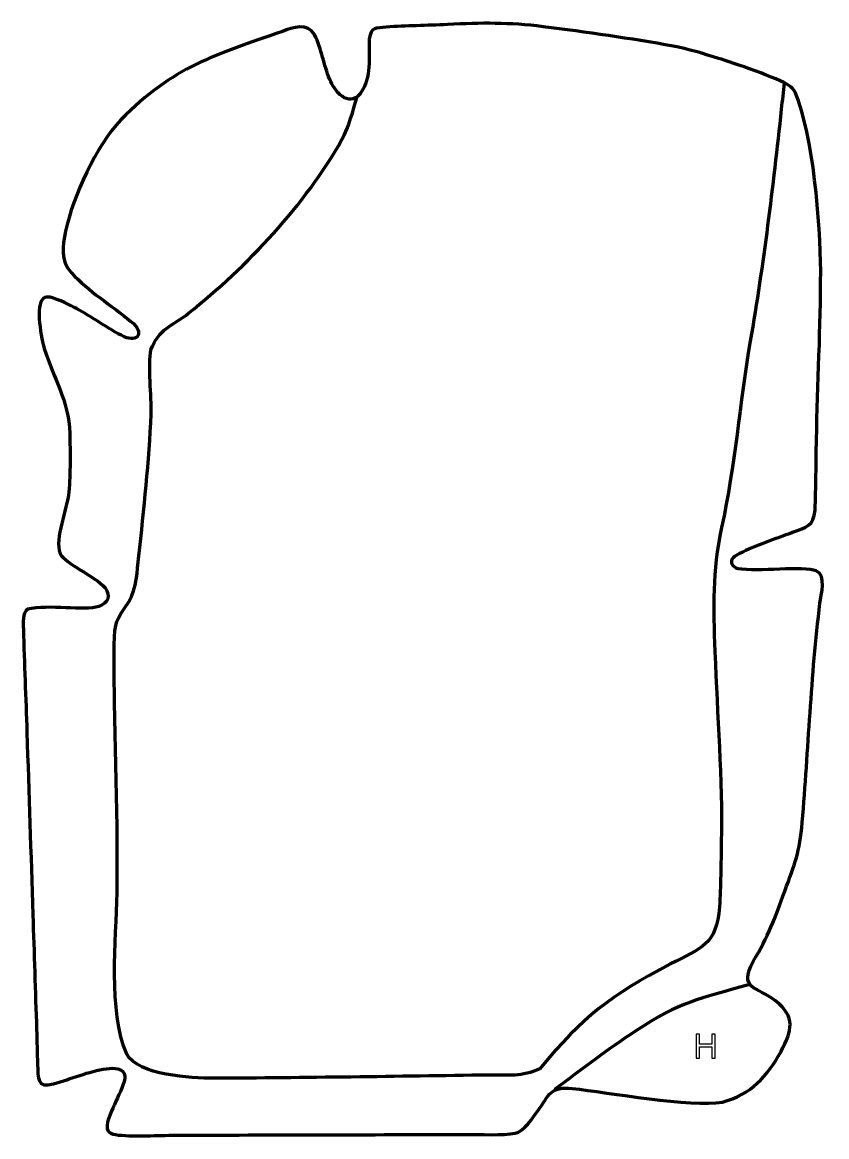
# Model space of a CAD drawing. Header units: millimetres. Extents: x -302 to 307, y -357 to 487.
import ezdxf

# ---------------------------------------------------------------- set-up
doc = ezdxf.new("R2010")
doc.units = ezdxf.units.MM
doc.header["$MEASUREMENT"] = 0
doc.layers.add('layer 2', color=7, linetype='Continuous')
doc.layers.add('layer 3', color=7, linetype='Continuous')

msp = doc.modelspace()

# ---------------------------------------------------------------- linework, layer by layer
at = {"layer": 'layer 2', "color": 242, "lineweight": 200}
msp.add_open_spline([(283.2677, 434.0979), (296.9143, 400.4288), (302.3352, 335.4681), (302.5007, 298.4089), (302.5007, 298.4089), (302.5747, 256.038), (300.0834, 213.3601), (299.2941, 170.9057), (299.2941, 170.9057), (298.9714, 153.2857), (299.0271, 135.2029), (298.2585, 117.646), (298.2585, 117.646), (297.2346, 105.684), (291.6634, 104.9033), (281.2871, 100.9559), (281.2871, 100.9559), (268.5904, 96.1735), (253.0631, 91.1262), (241.2218, 85.0208), (241.2218, 85.0208), (239.6406, 84.2056), (237.7376, 83.2208), (236.5032, 81.9232), (236.5032, 81.9232), (233.347, 78.1212), (235.913, 74.5633), (239.9228, 73.2837), (239.9228, 73.2837), (254.5831, 70.6989), (289.8535, 75.5687), (299.1891, 71.7331), (299.1891, 71.7331), (307.0644, 68.4975), (302.776, 53.7366), (301.9644, 47.3178), (301.9644, 47.3178), (295.085, -8.1307), (293.2766, -63.181), (288.5053, -118.659), (288.5053, -118.659), (286.5324, -141.599), (283.1713, -149.4609), (275.2812, -170.7403), (275.2812, -170.7403), (267.8819, -191.0877), (262.8503, -205.0688), (251.4651, -223.8735), (251.4651, -223.8735), (240.2713, -244.9975), (253.6313, -242.5008), (268.3196, -253.7175), (268.3196, -253.7175), (283.7862, -266.1577), (280.8108, -275.7893), (272.4744, -292.0263), (272.4744, -292.0263), (262.5635, -310.4222), (249.1774, -324.9327), (228.2107, -330.3092), (228.2107, -330.3092), (204.0101, -334.6425), (142.1394, -323.0016), (114.4745, -319.9332), (114.4745, -319.9332), (97.5865, -318.5142), (97.2983, -324.5466), (88.3447, -336.9266), (88.3447, -336.9266), (84.3915, -342.3924), (78.0704, -352.4483), (71.1282, -353.8947), (71.1282, -353.8947), (62.5857, -355.6745), (43.779, -354.7885), (34.0069, -354.814), (34.0069, -354.814), (-39.2428, -355.006), (-112.4925, -355.1887), (-185.7422, -355.376), (-185.7422, -355.376), (-199.4906, -355.5029), (-215.467, -356.5354), (-228.9479, -355.2552), (-228.9479, -355.2552), (-235.2426, -354.6573), (-238.7093, -353.1605), (-237.3939, -345.61), (-237.3939, -345.61), (-235.2145, -336.7803), (-223.6884, -316.9572), (-224.1735, -310.8063), (-224.1735, -310.8063), (-225.1972, -304.0835), (-232.6307, -304.4597), (-237.9732, -305.1208), (-237.9732, -305.1208), (-252.0252, -307.0012), (-264.7928, -312.7671), (-278.1869, -316.5436), (-278.1869, -316.5436), (-291.054, -320.1716), (-289.7904, -311.9317), (-290.255, -301.8664), (-290.255, -301.8664), (-290.6605, -293.0814), (-290.7357, -284.2931), (-291.0012, -275.5039), (-291.0012, -275.5039), (-291.946, -246.5055), (-292.8909, -217.507), (-293.8357, -188.5085), (-293.8357, -188.5085), (-295.3344, -142.5109), (-296.8331, -96.5134), (-298.3318, -50.5158), (-298.3318, -50.5158), (-299.1811, -24.4942), (-300.2967, 1.6092), (-301.0219, 27.6165), (-301.0219, 27.6165), (-301.1332, 31.6085), (-301.8377, 40.1812), (-297.9394, 42.6048), (-297.9394, 42.6048), (-281.6672, 46.6208), (-254.9931, 40.9817), (-243.868, 44.8563), (-243.868, 44.8563), (-236.9523, 47.5944), (-234.5144, 52.7024), (-239.1769, 58.9432), (-239.1769, 58.9432), (-247.3749, 68.0533), (-269.0779, 76.9875), (-273.2167, 84.6379), (-273.2167, 84.6379), (-277.5868, 97.2117), (-267.821, 117.4677), (-266.5768, 131.597), (-266.5768, 131.597), (-265.3979, 145.5436), (-265.5988, 161.6188), (-265.8575, 175.6953), (-265.8575, 175.6953), (-266.9227, 201.588), (-277.8259, 216.6033), (-285.2424, 239.9572), (-285.2424, 239.9572), (-286.9818, 245.4344), (-292.6105, 273.7186), (-285.7225, 278.0243), (-285.7225, 278.0243), (-284.4415, 278.825), (-282.8957, 279.1866), (-280.8166, 278.7687), (-280.8166, 278.7687), (-274.3991, 277.4788), (-264.9887, 272.3537), (-260.8598, 270.2028), (-260.8598, 270.2028), (-249.1364, 264.0958), (-236.9278, 254.5883), (-224.6498, 248.926), (-224.6498, 248.926), (-214.6292, 244.3048), (-208.7653, 251.7425), (-219.5706, 260.545), (-219.5706, 260.545), (-234.3826, 272.6116), (-251.9519, 283.3814), (-264.6247, 297.2945), (-264.6247, 297.2945), (-273.3965, 306.9249), (-271.34, 316.8051), (-269.0943, 328.794), (-269.0943, 328.794), (-263.3629, 355.2562), (-246.0406, 393.3246), (-227.2286, 412.9753), (-227.2286, 412.9753), (-186.9192, 453.9941), (-156.9465, 461.493), (-104.9122, 480.0267), (-104.9122, 480.0267), (-96.7881, 482.9178), (-86.0041, 486.8855), (-80.6453, 477.5963), (-80.6453, 477.5963), (-75.0534, 465.8617), (-73.7541, 454.9324), (-69.1089, 443.6527), (-69.1089, 443.6527), (-65.5684, 435.0552), (-55.2105, 421.7253), (-46.0628, 432.7947), (-46.0628, 432.7947), (-36.7129, 446.0371), (-40.0554, 459.6156), (-39.1512, 474.4362), (-39.1512, 474.4362), (-38.0411, 483.0106), (-34.2554, 482.5927), (-26.4404, 483.2127), (-26.4404, 483.2127), (-11.1824, 484.3832), (4.5, 484.3594), (19.8979, 485.175), (19.8979, 485.175), (45.763, 486.5333), (66.684, 486.7344), (92.5295, 483.5683), (92.5295, 483.5683), (125.2486, 479.4772), (158.3698, 474.6767), (190.8129, 468.8127), (190.8129, 468.8127), (201.597, 466.8636), (214.6372, 462.7973), (225.2634, 459.566), (225.2634, 459.566), (235.1607, 456.5563), (271.4029, 444.084), (278.4473, 439.0933), (278.4473, 439.0933), (280.6068, 437.5632), (281.8026, 436.28), (283.2677, 434.0979)], degree=3, knots=[0, 0, 0, 0, 0.01724138, 0.01724138, 0.01724138, 0.01724138, 0.03448276, 0.03448276, 0.03448276, 0.03448276, 0.05172414, 0.05172414, 0.05172414, 0.05172414, 0.06896552, 0.06896552, 0.06896552, 0.06896552, 0.0862069, 0.0862069, 0.0862069, 0.0862069, 0.10344828, 0.10344828, 0.10344828, 0.10344828, 0.12068966, 0.12068966, 0.12068966, 0.12068966, 0.13793103, 0.13793103, 0.13793103, 0.13793103, 0.15517241, 0.15517241, 0.15517241, 0.15517241, 0.17241379, 0.17241379, 0.17241379, 0.17241379, 0.18965517, 0.18965517, 0.18965517, 0.18965517, 0.20689655, 0.20689655, 0.20689655, 0.20689655, 0.22413793, 0.22413793, 0.22413793, 0.22413793, 0.24137931, 0.24137931, 0.24137931, 0.24137931, 0.25862069, 0.25862069, 0.25862069, 0.25862069, 0.27586207, 0.27586207, 0.27586207, 0.27586207, 0.29310345, 0.29310345, 0.29310345, 0.29310345, 0.31034483, 0.31034483, 0.31034483, 0.31034483, 0.32758621, 0.32758621, 0.32758621, 0.32758621, 0.34482759, 0.34482759, 0.34482759, 0.34482759, 0.36206897, 0.36206897, 0.36206897, 0.36206897, 0.37931034, 0.37931034, 0.37931034, 0.37931034, 0.39655172, 0.39655172, 0.39655172, 0.39655172, 0.4137931, 0.4137931, 0.4137931, 0.4137931, 0.43103448, 0.43103448, 0.43103448, 0.43103448, 0.44827586, 0.44827586, 0.44827586, 0.44827586, 0.46551724, 0.46551724, 0.46551724, 0.46551724, 0.48275862, 0.48275862, 0.48275862, 0.48275862, 0.5, 0.5, 0.5, 0.5, 0.51724138, 0.51724138, 0.51724138, 0.51724138, 0.53448276, 0.53448276, 0.53448276, 0.53448276, 0.55172414, 0.55172414, 0.55172414, 0.55172414, 0.56896552, 0.56896552, 0.56896552, 0.56896552, 0.5862069, 0.5862069, 0.5862069, 0.5862069, 0.60344828, 0.60344828, 0.60344828, 0.60344828, 0.62068966, 0.62068966, 0.62068966, 0.62068966, 0.63793103, 0.63793103, 0.63793103, 0.63793103, 0.65517241, 0.65517241, 0.65517241, 0.65517241, 0.67241379, 0.67241379, 0.67241379, 0.67241379, 0.68965517, 0.68965517, 0.68965517, 0.68965517, 0.70689655, 0.70689655, 0.70689655, 0.70689655, 0.72413793, 0.72413793, 0.72413793, 0.72413793, 0.74137931, 0.74137931, 0.74137931, 0.74137931, 0.75862069, 0.75862069, 0.75862069, 0.75862069, 0.77586207, 0.77586207, 0.77586207, 0.77586207, 0.79310345, 0.79310345, 0.79310345, 0.79310345, 0.81034483, 0.81034483, 0.81034483, 0.81034483, 0.82758621, 0.82758621, 0.82758621, 0.82758621, 0.84482759, 0.84482759, 0.84482759, 0.84482759, 0.86206897, 0.86206897, 0.86206897, 0.86206897, 0.87931034, 0.87931034, 0.87931034, 0.87931034, 0.89655172, 0.89655172, 0.89655172, 0.89655172, 0.9137931, 0.9137931, 0.9137931, 0.9137931, 0.93103448, 0.93103448, 0.93103448, 0.93103448, 0.94827586, 0.94827586, 0.94827586, 0.94827586, 0.96551724, 0.96551724, 0.96551724, 0.96551724, 1, 1, 1, 1], dxfattribs=at)
at = {"layer": 'layer 3', "color": 142, "lineweight": 200}
for points, knots in [([(274.8437, 440.9241), (274.1176, 434.3131), (273.3915, 427.702), (272.6654, 421.0908), (272.6654, 421.0908), (266.2225, 362.1083), (259.4492, 304.0292), (249.1328, 245.542), (249.1328, 245.542), (241.1536, 198.2989), (237.7831, 151.6028), (227.4635, 104.5166), (227.4635, 104.5166), (220.2089, 70.0186), (221.2153, 45.2137), (222.4152, 10.4944), (222.4152, 10.4944), (224.206, -38.0053), (228.179, -85.1968), (227.2751, -133.9034), (227.2751, -133.9034), (226.9784, -149.8885), (226.8411, -166.5945), (226.0028, -182.5116), (226.0028, -182.5116), (223.4498, -211.4241), (212.5304, -213.5672), (188.8556, -225.7261), (188.8556, -225.7261), (142.9207, -249.9559), (123.1524, -264.9295), (89.9801, -305.0631)], [0, 0, 0, 0, 0.11111111, 0.11111111, 0.11111111, 0.11111111, 0.22222222, 0.22222222, 0.22222222, 0.22222222, 0.33333333, 0.33333333, 0.33333333, 0.33333333, 0.44444444, 0.44444444, 0.44444444, 0.44444444, 0.55555556, 0.55555556, 0.55555556, 0.55555556, 0.66666667, 0.66666667, 0.66666667, 0.66666667, 0.77777778, 0.77777778, 0.77777778, 0.77777778, 1, 1, 1, 1]), ([(89.9801, -305.0631), (76.2891, -311.6458), (65.957, -309.6443), (51.4207, -309.8615), (51.4207, -309.8615), (-18.0852, -310.8822), (-87.7478, -311.9974), (-157.2525, -312.3295), (-157.2525, -312.3295), (-173.54, -312.3577), (-214.4246, -310.0527), (-222.735, -294.0383), (-222.735, -294.0383), (-236.874, -261.2538), (-230.8225, -207.7576), (-230.0866, -171.8079), (-230.0866, -171.8079), (-229.0471, -109.207), (-232.7389, -46.72), (-232.1872, 15.8117), (-232.1872, 15.8117), (-231.9787, 33.6769), (-230.7193, 33.8329), (-221.211, 48.3162), (-221.211, 48.3162), (-214.8372, 58.8615), (-215.0269, 71.1215), (-213.6607, 82.986), (-213.6607, 82.986), (-209.6566, 118.2996), (-205.9639, 154.8318), (-204.1753, 190.3026), (-204.1753, 190.3026), (-203.9761, 203.5589), (-206.8351, 227.4268), (-204.4432, 238.9473), (-204.4432, 238.9473), (-198.8737, 254.8982), (-187.9796, 257.1898), (-175.9193, 266.7846), (-175.9193, 266.7846), (-131.5304, 302.099), (-87.7273, 348.5708), (-59.9223, 398.0938), (-59.9223, 398.0938), (-54.3735, 408.2047), (-51.6051, 419.4723), (-48.4726, 430.4837)], [0, 0, 0, 0, 0.07692308, 0.07692308, 0.07692308, 0.07692308, 0.15384615, 0.15384615, 0.15384615, 0.15384615, 0.23076923, 0.23076923, 0.23076923, 0.23076923, 0.30769231, 0.30769231, 0.30769231, 0.30769231, 0.38461538, 0.38461538, 0.38461538, 0.38461538, 0.46153846, 0.46153846, 0.46153846, 0.46153846, 0.53846154, 0.53846154, 0.53846154, 0.53846154, 0.61538462, 0.61538462, 0.61538462, 0.61538462, 0.69230769, 0.69230769, 0.69230769, 0.69230769, 0.76923077, 0.76923077, 0.76923077, 0.76923077, 0.84615385, 0.84615385, 0.84615385, 0.84615385, 1, 1, 1, 1]), ([(247.9753, -241.5251), (210.5571, -252.1215), (196.2088, -254.2088), (162.47, -276.4349), (162.47, -276.4349), (141.3265, -290.4306), (121.2567, -305.764), (100.9339, -320.8875)], [0, 0, 0, 0, 0.33333333, 0.33333333, 0.33333333, 0.33333333, 1, 1, 1, 1])]:
    msp.add_open_spline(points, degree=3, knots=knots, dxfattribs=at)
at = {"layer": 'layer 3', "color": 142}
msp.add_open_spline([(208.2359, -297.182), (208.2359, -297.182), (208.2359, -279.0086), (208.2359, -279.0086), (208.2359, -279.0086), (208.2359, -279.0086), (210.658, -279.0086), (210.658, -279.0086), (210.658, -279.0086), (210.658, -279.0086), (210.658, -286.4962), (210.658, -286.4962), (210.658, -286.4962), (210.658, -286.4962), (220.0912, -286.4962), (220.0912, -286.4962), (220.0912, -286.4962), (220.0912, -286.4962), (220.0912, -279.0086), (220.0912, -279.0086), (220.0912, -279.0086), (220.0912, -279.0086), (222.5133, -279.0086), (222.5133, -279.0086), (222.5133, -279.0086), (222.5133, -279.0086), (222.5133, -297.182), (222.5133, -297.182), (222.5133, -297.182), (222.5133, -297.182), (220.0912, -297.182), (220.0912, -297.182), (220.0912, -297.182), (220.0912, -297.182), (220.0912, -288.6283), (220.0912, -288.6283), (220.0912, -288.6283), (220.0912, -288.6283), (210.658, -288.6283), (210.658, -288.6283), (210.658, -288.6283), (210.658, -288.6283), (210.658, -297.182), (210.658, -297.182), (210.658, -297.182), (210.658, -297.182), (208.2359, -297.182), (208.2359, -297.182)], degree=3, knots=[0, 0, 0, 0, 0.07692308, 0.07692308, 0.07692308, 0.07692308, 0.15384615, 0.15384615, 0.15384615, 0.15384615, 0.23076923, 0.23076923, 0.23076923, 0.23076923, 0.30769231, 0.30769231, 0.30769231, 0.30769231, 0.38461538, 0.38461538, 0.38461538, 0.38461538, 0.46153846, 0.46153846, 0.46153846, 0.46153846, 0.53846154, 0.53846154, 0.53846154, 0.53846154, 0.61538462, 0.61538462, 0.61538462, 0.61538462, 0.69230769, 0.69230769, 0.69230769, 0.69230769, 0.76923077, 0.76923077, 0.76923077, 0.76923077, 0.84615385, 0.84615385, 0.84615385, 0.84615385, 1, 1, 1, 1], dxfattribs=at)

doc.saveas('drawing.dxf')
